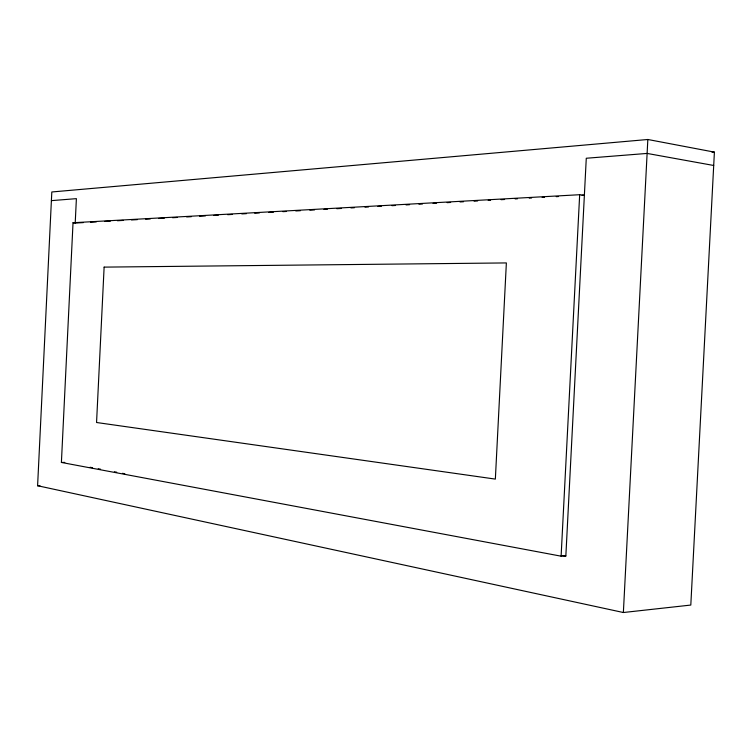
<?xml version="1.0" encoding="UTF-8"?>
<svg xmlns="http://www.w3.org/2000/svg" width="752" height="752" viewBox="0 0 752 752"><rect width="100%" height="100%" fill="white"/><g stroke="black" fill="none" stroke-linecap="round" stroke-linejoin="round"><path stroke-width="1.13" d="M37.6 485.726L51.813 191.976L647.839 139.487L714.4 152.13L690.806 605.059L623.37 612.513L37.6 485.726L39.931 485.67M565.777 555.841L561.114 556.179L61.401 462.452L73.029 222.733L579.67 194.712L584.295 195.398M75.2 223.259L76.394 198.65L51.399 200.634M561.114 556.179L579.67 194.712M623.37 612.513L647.839 139.487M712.059 152.308L714.4 152.13M76.384 222.987L83.425 222.601M90.466 222.216L96.331 221.896M104.537 221.445L110.403 221.126M117.444 220.74L123.309 220.411M131.525 219.96L137.39 219.64M145.606 219.189L150.297 218.935M158.512 218.484L164.378 218.165M172.584 217.713L177.284 217.45M186.665 216.943L191.356 216.679M199.571 216.228L205.437 215.909M213.653 215.457L218.343 215.204M227.724 214.687L232.424 214.423M241.806 213.916L246.496 213.653M254.712 213.201L259.402 212.948M268.793 212.431L273.484 212.177M282.865 211.66L286.39 211.462M295.771 210.955L300.462 210.692M309.852 210.175L314.543 209.921M323.933 209.404L327.449 209.216M336.84 208.699L341.53 208.436M350.911 207.928L354.436 207.731M364.993 207.148L368.508 206.96M377.899 206.443L381.414 206.255M391.98 205.672L395.496 205.475M406.052 204.901L409.577 204.704M418.958 204.187L422.483 203.999M433.039 203.416L436.555 203.228M447.12 202.645L450.636 202.457M460.017 201.94L463.542 201.743M474.098 201.169L477.623 200.972M488.18 200.389L490.53 200.267M501.086 199.684L504.601 199.487M515.158 198.913L517.508 198.782M529.239 198.143L531.589 198.011M542.145 197.428L544.495 197.306M556.226 196.657L558.567 196.526M582.039 195.238L584.379 195.116M61.401 462.452L64.804 462.405M73.029 222.733L75.294 222.968M713.704 165.478L647.115 153.427L586.278 158.249L565.833 556.207L562.364 555.568M90.155 467.265L92.468 467.697M98.239 468.769L100.542 469.201M114.398 471.795L116.71 472.228M122.482 473.309L124.794 473.741M104.124 267.12L96.557 422.502L495.352 479.099L506.369 262.927L104.124 267.12"/></g></svg>
